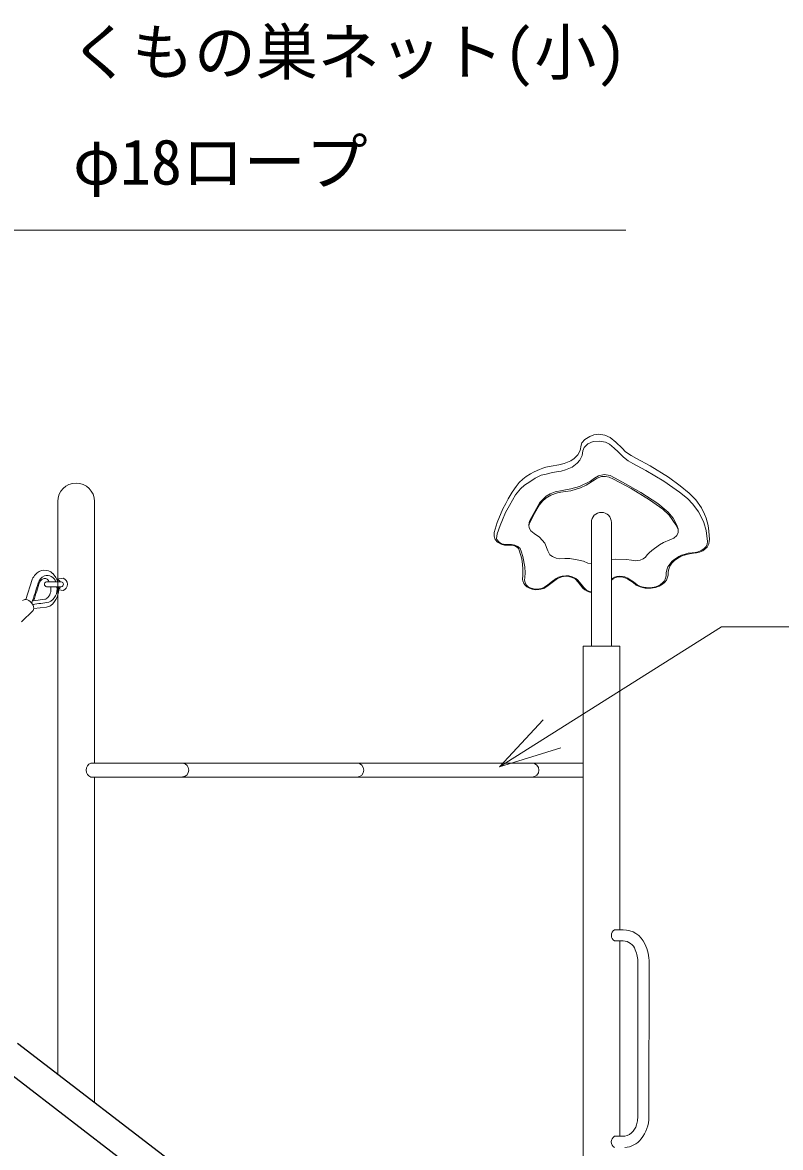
# Model space of a CAD drawing. Units: millimetres at full size, sheet at 1:60; details may follow other scales. Extents: x 900 to 24300, y 900 to 16920.
# Drawn here: x 15709 to 17546, y 3978 to 6701 of the extents above; entities that cross this region are included whole.
import ezdxf
from ezdxf.enums import TextEntityAlignment as Align

# ---------------------------------------------------------------- set-up
doc = ezdxf.new("R2010")
doc.units = ezdxf.units.MM
doc.header["$LTSCALE"] = 60
for name, color, linetype, lineweight in [('D-STR-1', 1, 'Continuous', 25), ('D-STR-3', 251, 'Continuous', 9), ('D-STR-HTXT', 7, 'Continuous', 13)]:
    doc.layers.add(name, color=color, linetype=linetype, lineweight=lineweight)
doc.styles.add('ＭＳ ゴシック', font='')
doc.styles.get('ＭＳ ゴシック').set_extended_font_data('MS Gothic')

msp = doc.modelspace()

# ---------------------------------------------------------------- linework, layer by layer
at = {"layer": 'D-STR-1'}
for p, q in [((16771.85, 3404.83), (15697.08, 4229.68)), ((16729.23, 3349.3), (15654.46, 4174.15))]:
    msp.add_line(p, q, dxfattribs=at)
at = {"layer": 'D-STR-3'}
for p, q in [((17084.11, 5699.23), (17071.4, 5691.74)), ((17093.64, 5703.22), (17084.11, 5699.23)), ((17104.98, 5704.26), (17093.64, 5703.22)), ((17120.35, 5702.2), (17104.98, 5704.26)), ((17132.9, 5696.69), (17120.35, 5702.2)), ((17146.67, 5685.67), (17132.9, 5696.69)), ((17062.73, 5678.26), (17060.4, 5665.38)), ((17064.65, 5683.5), (17062.73, 5678.26)), ((17071.4, 5691.74), (17064.65, 5683.5)), ((17070.43, 5672.65), (17067.08, 5664.23)), ((17079.2, 5681.05), (17070.43, 5672.65)), ((17092.03, 5687.28), (17079.2, 5681.05)), ((17107.14, 5688), (17092.03, 5687.28)), ((17122.08, 5685.24), (17107.14, 5688)), ((17131.1, 5680.61), (17122.08, 5685.24)), ((17143, 5670.98), (17131.1, 5680.61)), ((17152.62, 5661.88), (17143, 5670.98)), ((17161.87, 5670.6), (17146.67, 5685.67)), ((17170.25, 5661.89), (17161.87, 5670.6)), ((17037.51, 5639.87), (17021.61, 5633.43)), ((17046.24, 5645.75), (17037.51, 5639.87)), ((17054.63, 5654.73), (17046.24, 5645.75)), ((17059.31, 5641.45), (17053.22, 5634.21)), ((17060.4, 5665.38), (17054.63, 5654.73)), ((17065.37, 5653.27), (17059.31, 5641.45)), ((17067.08, 5664.23), (17065.37, 5653.27)), ((17165.12, 5649.25), (17152.62, 5661.88)), ((17176.89, 5640.21), (17165.12, 5649.25)), ((17183.85, 5652.68), (17170.25, 5661.89)), ((17187.65, 5633.6), (17176.89, 5640.21)), ((17197.01, 5645.54), (17183.85, 5652.68)), ((17230.04, 5627.86), (17197.01, 5645.54)), ((16948.76, 5613.81), (16940.05, 5608.61)), ((16961.77, 5619.01), (16948.76, 5613.81)), ((16969.78, 5622.22), (16961.77, 5619.01)), ((16976.84, 5624.59), (16969.78, 5622.22)), ((16990.19, 5627.42), (16976.84, 5624.59)), ((16993.46, 5611.81), (16978.21, 5608.12)), ((17008.66, 5630.8), (16990.19, 5627.42)), ((17002.71, 5613.55), (16993.46, 5611.81)), ((17014.09, 5615.29), (17002.71, 5613.55)), ((17021.61, 5633.43), (17008.66, 5630.8)), ((17024.67, 5617.92), (17014.09, 5615.29)), ((17040.83, 5624.69), (17024.67, 5617.92)), ((17053.22, 5634.21), (17040.83, 5624.69)), ((17219.46, 5616.53), (17187.65, 5633.6)), ((17241.32, 5604.17), (17219.46, 5616.53)), ((17274.48, 5600.31), (17230.04, 5627.86)), ((16912.35, 5587.63), (16905.44, 5578.04)), ((16921.86, 5595.88), (16912.35, 5587.63)), ((16929.4, 5602.25), (16921.86, 5595.88)), ((16938.42, 5589.61), (16925.78, 5581.37)), ((16940.05, 5608.61), (16929.4, 5602.25)), ((16951.07, 5598.07), (16938.42, 5589.61)), ((16965.69, 5605.07), (16951.07, 5598.07)), ((16978.21, 5608.12), (16965.69, 5605.07)), ((17058.72, 5578.35), (17085.03, 5591.18)), ((17074.99, 5581.28), (17096.59, 5595.05)), ((17085.03, 5591.18), (17095.13, 5598.15)), ((17095.13, 5598.15), (17104.58, 5603.95)), ((17096.59, 5595.05), (17101.52, 5598.29)), ((17101.52, 5598.29), (17112.02, 5601.82)), ((17104.58, 5603.95), (17118.88, 5606.71)), ((17112.02, 5601.82), (17121.8, 5602.4)), ((17118.88, 5606.71), (17132.99, 5604.41)), ((17121.8, 5602.4), (17130.66, 5600.92)), ((17130.66, 5600.92), (17141.16, 5596.01)), ((17132.99, 5604.41), (17143.81, 5598.7)), ((17141.16, 5596.01), (17183.92, 5573.28)), ((17143.81, 5598.7), (17163.35, 5588.54)), ((17163.35, 5588.54), (17207.42, 5563.61)), ((17262.88, 5590.69), (17241.32, 5604.17)), ((17285.25, 5575.64), (17262.88, 5590.69)), ((17302.77, 5579.9), (17274.48, 5600.31)), ((16895.69, 5564.07), (16886.02, 5548.44)), ((16905.44, 5578.04), (16895.69, 5564.07)), ((16903.9, 5557.41), (16896.58, 5545.22)), ((16915.71, 5572.64), (16903.9, 5557.41)), ((16925.78, 5581.37), (16915.71, 5572.64)), ((16977.43, 5549.91), (16989.34, 5556.79)), ((16978.16, 5554.67), (16988.06, 5560.42)), ((16988.06, 5560.42), (17000.19, 5565.14)), ((16989.34, 5556.79), (17005.46, 5562.32)), ((17000.19, 5565.14), (17016.66, 5568.56)), ((17005.46, 5562.32), (17013.38, 5563.83)), ((17013.38, 5563.83), (17037.68, 5567.77)), ((17016.66, 5568.56), (17037.68, 5572.02)), ((17037.68, 5572.02), (17058.72, 5578.35)), ((17037.68, 5567.77), (17061.1, 5575.02)), ((17061.1, 5575.02), (17074.99, 5581.28)), ((17183.92, 5573.28), (17228.63, 5545.75)), ((17207.42, 5563.61), (17248.36, 5536.44)), ((17301.33, 5564.56), (17285.25, 5575.64)), ((17320.79, 5548.65), (17301.33, 5564.56)), ((17324.78, 5562.09), (17302.77, 5579.9)), ((17340.63, 5545.95), (17324.78, 5562.09)), ((15794.51, 5541.69), (15794.51, 4154.9)), ((15883.61, 5541.69), (15883.61, 4908.33)), ((16879.93, 5536.68), (16873.3, 5523.48)), ((16889.11, 5532.27), (16879.15, 5514.6)), ((16886.02, 5548.44), (16879.93, 5536.68)), ((16896.58, 5545.22), (16889.11, 5532.27)), ((16938.77, 5495.63), (16962.82, 5538.92)), ((16949.7, 5512.73), (16962.17, 5533.64)), ((16962.17, 5533.64), (16969, 5542.62)), ((16962.82, 5538.92), (16978.16, 5554.67)), ((16969, 5542.62), (16977.43, 5549.91)), ((17228.63, 5545.75), (17260.83, 5522.95)), ((17248.36, 5536.44), (17273.37, 5515.68)), ((17333.16, 5535.38), (17320.79, 5548.65)), ((17347.05, 5516.74), (17333.16, 5535.38)), ((17354.52, 5525.98), (17340.63, 5545.95)), ((16873.3, 5523.48), (16859.59, 5491)), ((16879.15, 5514.6), (16871.99, 5496.89)), ((16937.57, 5488.83), (16949.7, 5512.73)), ((17260.83, 5522.95), (17276, 5508.61)), ((17273.37, 5515.68), (17285.31, 5501)), ((17276, 5508.61), (17292.16, 5485.13)), ((17356.25, 5499.44), (17347.05, 5516.74)), ((17361.49, 5511.35), (17354.52, 5525.98)), ((17365.49, 5501.08), (17361.49, 5511.35)), ((16859.59, 5491), (16852.25, 5466.74)), ((16866.52, 5483.32), (16859.18, 5463.02)), ((16871.99, 5496.89), (16866.52, 5483.32)), ((16936.07, 5483.93), (16936.65, 5490.76)), ((16936.47, 5477.9), (16936.07, 5483.93)), ((16936.16, 5484.96), (16936.48, 5485.93)), ((16940.68, 5470.45), (16936.47, 5477.9)), ((16936.48, 5485.93), (16937.57, 5488.83)), ((16936.65, 5490.76), (16938.77, 5495.63)), ((17087.56, 5191.69), (17087.56, 5490.98)), ((17136.16, 5191.69), (17136.16, 5490.98)), ((17285.31, 5501), (17293.7, 5486.16)), ((17292.16, 5485.13), (17297.62, 5474.81)), ((17293.7, 5486.16), (17297.56, 5475.59)), ((17297.56, 5475.59), (17297.75, 5473.34)), ((17360.02, 5490.92), (17356.25, 5499.44)), ((17365.44, 5471.53), (17360.02, 5490.92)), ((17370.39, 5483.31), (17365.49, 5501.08)), ((17371.95, 5469.66), (17370.39, 5483.31)), ((16852.25, 5466.74), (16852.24, 5457.75)), ((16852.24, 5457.75), (16854.46, 5449.7)), ((16854.46, 5449.7), (16860.12, 5442.92)), ((16859.18, 5463.02), (16857.72, 5452.39)), ((16857.72, 5452.39), (16858.47, 5449.32)), ((16858.47, 5449.32), (16863.95, 5442.85)), ((16949.17, 5464.2), (16940.68, 5470.45)), ((16961.87, 5455.11), (16949.17, 5464.2)), ((16974.42, 5440.58), (16961.87, 5455.11)), ((17277.99, 5448.82), (17262.69, 5442.28)), ((17287.06, 5452.69), (17277.99, 5448.82)), ((17294.37, 5459.14), (17287.06, 5452.69)), ((17297.57, 5466.63), (17294.37, 5459.14)), ((17297.75, 5473.34), (17297.57, 5466.63)), ((17368.5, 5444.59), (17365.44, 5471.53)), ((17373.37, 5449.39), (17371.95, 5469.66)), ((17373.34, 5445.25), (17373.37, 5449.39)), ((16860.12, 5442.92), (16869.15, 5438.03)), ((16863.95, 5442.85), (16869.68, 5439.47)), ((16869.15, 5438.03), (16876.92, 5436)), ((16869.68, 5439.47), (16879.27, 5437.3)), ((16876.92, 5436), (16886.59, 5435.84)), ((16879.27, 5437.3), (16887.9, 5437.3)), ((16886.59, 5435.84), (16894.63, 5435.98)), ((16887.9, 5437.3), (16894.26, 5437.45)), ((16894.26, 5437.45), (16901.97, 5435.87)), ((16894.63, 5435.98), (16902, 5434.31)), ((16901.97, 5435.87), (16909.25, 5432.45)), ((16902, 5434.31), (16908.84, 5430.33)), ((16908.84, 5430.33), (16910.66, 5428.13)), ((16909.25, 5432.45), (16914.63, 5427.5)), ((16910.66, 5428.13), (16912.93, 5423.69)), ((16912.93, 5423.69), (16918.92, 5402.58)), ((16914.63, 5427.5), (16917.68, 5421.61)), ((16917.68, 5421.61), (16921.8, 5408.15)), ((16982.13, 5422.44), (16974.42, 5440.58)), ((16987.1, 5412.81), (16982.13, 5422.44)), ((17233.73, 5423.18), (17227.79, 5417.55)), ((17252.7, 5436.88), (17233.73, 5423.18)), ((17262.69, 5442.28), (17252.7, 5436.88)), ((17346.65, 5419.92), (17353.71, 5422.7)), ((17349.38, 5419.02), (17357.67, 5422.53)), ((17353.71, 5422.7), (17361.21, 5427.88)), ((17357.67, 5422.53), (17362.39, 5425.91)), ((17361.21, 5427.88), (17365.28, 5432.6)), ((17362.39, 5425.91), (17367.97, 5431.18)), ((17365.28, 5432.6), (17368.07, 5438.67)), ((17367.97, 5431.18), (17372.28, 5438.79)), ((17368.07, 5438.67), (17368.5, 5444.59)), ((17372.28, 5438.79), (17373.34, 5445.25)), ((16918.92, 5402.58), (16920.79, 5388.93)), ((16921.8, 5408.15), (16926.03, 5383.77)), ((16992.98, 5408.12), (16987.1, 5412.81)), ((17002.45, 5404.33), (16992.98, 5408.12)), ((17011.5, 5403.17), (17002.45, 5404.33)), ((17022.86, 5403.6), (17011.5, 5403.17)), ((17035.55, 5403.25), (17022.86, 5403.6)), ((17057.36, 5399.9), (17035.55, 5403.25)), ((17068.19, 5396.8), (17057.36, 5399.9)), ((17079.36, 5392.5), (17068.19, 5396.8)), ((17147.09, 5402.23), (17136.16, 5400.96)), ((17172.89, 5401.47), (17147.09, 5402.23)), ((17185.15, 5399.25), (17172.89, 5401.47)), ((17194.73, 5398.26), (17185.15, 5399.25)), ((17205.46, 5399.81), (17194.73, 5398.26)), ((17213.23, 5403.07), (17205.46, 5399.81)), ((17218.54, 5407.07), (17213.23, 5403.07)), ((17223.1, 5412.44), (17218.54, 5407.07)), ((17227.79, 5417.55), (17223.1, 5412.44)), ((17277.42, 5390.17), (17283.22, 5396.87)), ((17282.8, 5392.59), (17289.08, 5398.98)), ((17283.22, 5396.87), (17289.67, 5402.35)), ((17289.08, 5398.98), (17297.17, 5404.76)), ((17289.67, 5402.35), (17299.62, 5408.43)), ((17297.17, 5404.76), (17305.29, 5409.06)), ((17299.62, 5408.43), (17306.28, 5411.43)), ((17305.29, 5409.06), (17315.71, 5412.89)), ((17306.28, 5411.43), (17312.55, 5413.58)), ((17312.55, 5413.58), (17322.12, 5416.17)), ((17315.71, 5412.89), (17325.48, 5415.26)), ((17322.12, 5416.17), (17331.45, 5417.71)), ((17325.48, 5415.26), (17334.59, 5416.61)), ((17331.45, 5417.71), (17339.25, 5418.48)), ((17334.59, 5416.61), (17342.14, 5417.33)), ((17339.25, 5418.48), (17346.65, 5419.92)), ((17342.14, 5417.33), (17349.38, 5419.02)), ((16920.79, 5388.93), (16921.68, 5378.96)), ((16921.68, 5378.96), (16921.09, 5363.01)), ((16926.03, 5383.77), (16926.84, 5369.13)), ((16926.84, 5369.13), (16926.42, 5357.74)), ((17087.56, 5390.5), (17079.36, 5392.5)), ((17268.83, 5361.58), (17269.02, 5369.02)), ((17269.02, 5369.02), (17270.42, 5376.02)), ((17270.42, 5376.02), (17273.16, 5383.43)), ((17273.16, 5383.43), (17277.42, 5390.17)), ((17273.6, 5363.17), (17273.94, 5369.42)), ((17273.94, 5369.42), (17274.45, 5375.42)), ((17274.45, 5375.42), (17277.63, 5384.76)), ((17277.63, 5384.76), (17282.8, 5392.59)), ((15732.67, 5352.86), (15717.27, 5304.31)), ((15802.96, 5347.11), (15767.29, 5347.07)), ((15807.42, 5356.18), (15792.24, 5353.51)), ((16921.09, 5363.01), (16920.92, 5352.72)), ((16920.92, 5352.72), (16921.28, 5349.67)), ((16921.28, 5349.67), (16923.57, 5343.42)), ((16923.57, 5343.42), (16927.03, 5339.17)), ((16926.42, 5357.74), (16925.81, 5351.02)), ((16925.81, 5351.02), (16926.76, 5345.54)), ((16926.76, 5345.54), (16929.95, 5339.72)), ((16927.03, 5339.17), (16930.98, 5335.26)), ((16929.95, 5339.72), (16934.62, 5335.25)), ((16974.14, 5334.33), (16982.07, 5339.98)), ((16979.99, 5335.58), (16992.32, 5345.17)), ((16982.07, 5339.98), (16993.48, 5348.86)), ((16992.32, 5345.17), (17005.22, 5354.9)), ((16993.48, 5348.86), (17002.09, 5355.3)), ((17002.09, 5355.3), (17008.12, 5358.55)), ((17005.22, 5354.9), (17015.8, 5359.42)), ((17008.12, 5358.55), (17016.65, 5361.17)), ((17015.8, 5359.42), (17023.97, 5360.48)), ((17016.65, 5361.17), (17025.65, 5362)), ((17023.97, 5360.48), (17033.24, 5359.9)), ((17025.65, 5362), (17032.8, 5361.44)), ((17032.8, 5361.44), (17041.3, 5359.61)), ((17033.24, 5359.9), (17041.22, 5357.72)), ((17041.22, 5357.72), (17048.05, 5354.2)), ((17041.3, 5359.61), (17049.76, 5355.51)), ((17048.05, 5354.2), (17055.83, 5345.95)), ((17049.76, 5355.51), (17054.77, 5351.24)), ((17054.77, 5351.24), (17062.69, 5341.7)), ((17055.83, 5345.95), (17066.84, 5331.93)), ((17062.69, 5341.7), (17069.45, 5333.09)), ((17136.16, 5352.68), (17138.27, 5355.35)), ((17136.16, 5349.03), (17137.5, 5351.64)), ((17137.5, 5351.64), (17140.41, 5354.26)), ((17138.27, 5355.35), (17143.33, 5358.16)), ((17140.41, 5354.26), (17146.29, 5357.53)), ((17143.33, 5358.16), (17149.07, 5360.17)), ((17146.29, 5357.53), (17153.37, 5359.25)), ((17149.07, 5360.17), (17156.38, 5361.01)), ((17153.37, 5359.25), (17157.8, 5359.6)), ((17156.38, 5361.01), (17162.75, 5360.39)), ((17157.8, 5359.6), (17163.94, 5358.82)), ((17162.75, 5360.39), (17168.56, 5358.95)), ((17163.94, 5358.82), (17171.38, 5356)), ((17168.56, 5358.95), (17175.82, 5355.85)), ((17171.38, 5356), (17178.09, 5352.23)), ((17175.82, 5355.85), (17181.62, 5352.36)), ((17178.09, 5352.23), (17186.1, 5346.97)), ((17181.62, 5352.36), (17189.22, 5347.33)), ((17186.1, 5346.97), (17193.54, 5341.17)), ((17189.22, 5347.33), (17193.37, 5344.06)), ((17193.37, 5344.06), (17198.47, 5340.11)), ((17193.54, 5341.17), (17195.8, 5339.42)), ((17195.8, 5339.42), (17205.39, 5334.9)), ((17198.47, 5340.11), (17206.52, 5336.18)), ((17249.06, 5337.42), (17255.39, 5340.73)), ((17251.95, 5336.85), (17259.91, 5341.39)), ((17255.39, 5340.73), (17260.81, 5345.4)), ((17259.91, 5341.39), (17264.64, 5345.78)), ((17260.81, 5345.4), (17264.02, 5348.74)), ((17264.02, 5348.74), (17266.69, 5353.72)), ((17264.64, 5345.78), (17269.3, 5351.28)), ((17266.69, 5353.72), (17268.83, 5361.58)), ((17269.3, 5351.28), (17272.37, 5358.26)), ((17272.37, 5358.26), (17273.6, 5363.17)), ((15802.86, 5335.2), (15767.45, 5335.25)), ((15807.42, 5326.18), (15792.24, 5328.85)), ((16930.98, 5335.26), (16937.25, 5331.77)), ((16934.62, 5335.25), (16939.24, 5332.8)), ((16937.25, 5331.77), (16943.99, 5329.46)), ((16939.24, 5332.8), (16947.2, 5330.26)), ((16943.99, 5329.46), (16951.99, 5328)), ((16947.2, 5330.26), (16956.22, 5329.48)), ((16951.99, 5328), (16959.88, 5328.18)), ((16956.22, 5329.48), (16966.82, 5331.14)), ((16959.88, 5328.18), (16965.38, 5329.16)), ((16965.38, 5329.16), (16972.46, 5331.25)), ((16966.82, 5331.14), (16974.14, 5334.33)), ((16972.46, 5331.25), (16979.99, 5335.58)), ((17066.84, 5331.93), (17071.44, 5327.48)), ((17069.45, 5333.09), (17075.34, 5327.08)), ((17071.44, 5327.48), (17077.01, 5324.18)), ((17075.34, 5327.08), (17082.81, 5323.49)), ((17077.01, 5324.18), (17083.78, 5321.77)), ((17082.81, 5323.49), (17087.56, 5322.64)), ((17083.78, 5321.77), (17087.56, 5321.09)), ((17205.39, 5334.9), (17211.15, 5333.29)), ((17206.52, 5336.18), (17213.85, 5334.14)), ((17211.15, 5333.29), (17218.07, 5331.84)), ((17213.85, 5334.14), (17220.03, 5333.01)), ((17218.07, 5331.84), (17223.16, 5331.53)), ((17220.03, 5333.01), (17227.22, 5332.82)), ((17223.16, 5331.53), (17232.51, 5331.59)), ((17227.22, 5332.82), (17235.14, 5333.37)), ((17232.51, 5331.59), (17243.3, 5333.63)), ((17235.14, 5333.37), (17243.5, 5335.19)), ((17243.3, 5333.63), (17251.95, 5336.85)), ((17243.5, 5335.19), (17249.06, 5337.42)), ((15763.18, 5304.8), (15736.12, 5301.37)), ((15767.18, 5286.05), (15736.52, 5282.43)), ((15734.88, 5278.03), (15706.88, 5249.92)), ((17067.31, 5191.69), (17067.31, 3309.22)), ((17156.41, 5191.69), (17067.31, 5191.69)), ((17156.41, 5191.69), (17156.41, 4504.71)), ((17067.31, 4908.33), (15875.01, 4908.33)), ((15875.01, 4874.33), (17067.31, 4874.33)), ((15883.61, 4874.33), (15883.61, 4086.52)), ((17143.28, 4504.72), (17164.43, 4504.71)), ((17143.28, 4477.52), (17164.38, 4477.51)), ((17156.41, 4477.51), (17156.41, 4004.72)), ((17200.07, 4052.81), (17200.28, 4424.6)), ((17227.42, 4424.49), (17227.14, 4051.57)), ((17143.28, 4004.72), (17168.25, 4004.72))]:
    msp.add_line(p, q, dxfattribs=at)
for centre, radius, start, end in [((15839.06, 5541.69), 44.55, 0, 180), ((17111.86, 5490.98), 24.3, 0, 180), ((15762.67, 5346.42), 28.73, 47.29902, 139.18342), ((15744.49, 5330.65), 52.77, 18.15437, 44.17732), ((14313.41, 5789.44), 1501.46, 340.81552, 342.73837), ((15772.07, 5335.33), 43.15, 136.19398, 155.28241), ((9397.86, 7363.19), 6665.19, 341.98041, 342.39545), ((15775.64, 5335.57), 29.6, 116.63873, 163.64835), ((15767.94, 5335.9), 20.51, 106.7981, 143.81306), ((15762.08, 5343.06), 12.48, 18.81241, 90.28819), ((15768.31, 5341.17), 5.99, 99.88045, 261.72729), ((15768.39, 5340.61), 22.25, 16.82725, 105.71443), ((15791.55, 5344.05), 9.48, 18.4937, 85.81923), ((15802.27, 5341.16), 5.99, 275.63418, 83.4007), ((15801.86, 5341.18), 16, 290.40292, 69.65693), ((15748.8, 5329.07), 29.46, 309.96841, 12.07389), ((15757.86, 5329.33), 35.28, 295.91037, 9.61103), ((15744.49, 5330.65), 52.77, 309.29615, 4.95232), ((15792.86, 5336.75), 8.16, 302.57845, 349.33788), ((15716.4, 5293.59), 10.79, 85.31156, 131.90892), ((15713.29, 5281.3), 23.35, 4.3857, 80.18886), ((14954.79, 11283.4), 6041.39, 277.41026, 277.78619), ((15761.41, 5318.47), 13.78, 277.35628, 296.70336), ((15766.43, 5305.39), 19.35, 272.21182, 306.39959), ((15726.44, 5283.68), 10.15, 326.17958, 356.66034), ((15881.36, 4891.33), 18.15, 110.48144, 249.51856), ((16095.28, 4891.33), 16.85, 276.62188, 83.37812), ((16518.99, 4891.33), 17, 270.65011, 89.34989), ((16943.43, 4891.33), 17, 270.06613, 89.93387), ((17152.81, 4491.12), 16.6, 125.03541, 235.06929), ((17164.34, 4447.15), 57.56, 24.18072, 89.90609), ((17164.64, 4446.95), 30.57, 17.16609, 90.49074), ((17126.23, 4425.69), 101.2, 359.32521, 26.43133), ((17124.91, 4425.49), 75.37, 359.32888, 23.85617), ((17159.6, 4042.64), 38.89, 282.84632, 353.91791), ((17114.49, 4056.32), 85.65, 348.05864, 357.65235), ((17134.01, 4054.48), 93.17, 322.84924, 358.23389), ((17151.99, 3991.12), 16.15, 122.64613, 237.35387), ((17165.24, 4032.4), 54.97, 273.24455, 321.53543)]:
    msp.add_arc(centre, radius, start, end, dxfattribs=at)
at = {"layer": 'D-STR-HTXT'}
for p, q in [((16864.87, 4899.45), (16970.41, 5013.36)), ((16864.87, 4899.45), (16991.82, 4979.35)), ((17013.23, 4945.33), (16864.87, 4899.45))]:
    msp.add_line(p, q, dxfattribs=at)
for points in [[(15443.47, 5395.08), (15668.31, 6198.28), (17170.94, 6198.28)], [(16991.82, 4979.35), (17403.14, 5238.22), (18744.73, 5238.22)]]:
    msp.add_lwpolyline(points, dxfattribs=at)

# ---------------------------------------------------------------- texts
at = {"layer": 'D-STR-HTXT', "style": 'ＭＳ ゴシック'}
for s, p in [('くもの巣ネット(小)', (15824.37, 6541.91)), ('φ18ロープ', (15831.99, 6275.92))]:
    msp.add_text(s, height=110, dxfattribs=at).set_placement(p, align=Align.BOTTOM_LEFT)

doc.saveas('drawing.dxf')
